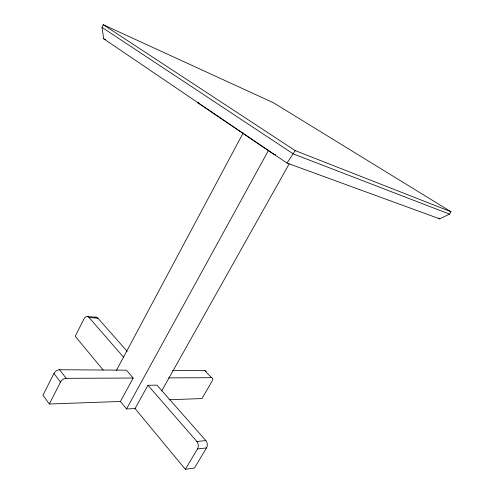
<?xml version="1.0" encoding="UTF-8"?>
<svg xmlns="http://www.w3.org/2000/svg" width="494" height="494" viewBox="0 0 494 494"><rect width="100%" height="100%" fill="white"/><g stroke="black" fill="none" stroke-linecap="round" stroke-linejoin="round"><path stroke-width="0.74" d="M102.03 27.386L103.246 24.7L273.417 102.74L451.022 211.747L449.497 214.1L439.753 218.867L287.014 163.069L103.678 38.779L102.03 27.386L293.343 153.937L449.497 214.1M120.431 401.468L133.17 378.034L126.415 370.167L59.576 369.74A4.779 2.908 -37.3 0 0 53.932 373.445L42.978 395.194L49.351 403.993L120.431 401.468L126.557 408.964L135.066 408.569L185.349 469.3L194.432 468.04L206.517 447.922A5.187 3.773 84.6 0 0 205.844 440.592L156.962 385.141L147.953 385.271L135.066 408.569M49.351 403.993L60.503 382.097A4.829 2.89 -37.6 0 1 66.19 378.324L133.17 378.034M116.349 370.586L243.11 133.034M126.557 408.964L268.637 150.12M451.022 211.747L295.208 150.614L287.014 163.069M161.686 390.976L289.237 163.773M185.349 469.3L197.507 448.916A5.261 3.785 84.9 0 0 196.84 441.488L147.953 385.271M197.507 448.916L206.517 447.922M196.84 441.488L205.844 440.592M169.047 399.739L201.929 398.565L212.297 380.794A3.933 2.019 -44.6 0 0 211.562 377.7L204.794 370.667L172.604 370.463M168.652 377.885L211.562 377.7M103.209 370.092L75.212 336.278L83.992 318.889A5.564 3.569 -84.9 0 1 89.037 317.531L97.942 318.192L127.18 351.358M87.345 316.555L96.244 317.216M275.701 154.931L273.54 154.128L197.544 102.585L199.681 103.456M103.678 38.779L105.79 39.705M438.456 218.045L439.753 218.867M103.246 24.7L295.208 150.614M89.037 317.531L123.747 357.446M59.576 369.74L66.19 378.324M53.932 373.445L60.503 382.097M94.848 317.451A5.502 3.575 -85 0 1 97.942 318.192M204.794 370.667A3.896 2.038 -44.5 0 1 206.078 371.587"/></g></svg>
